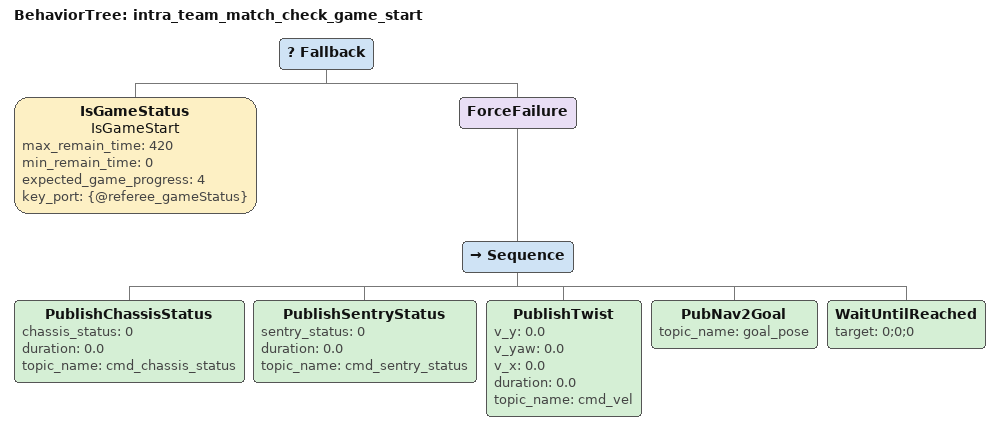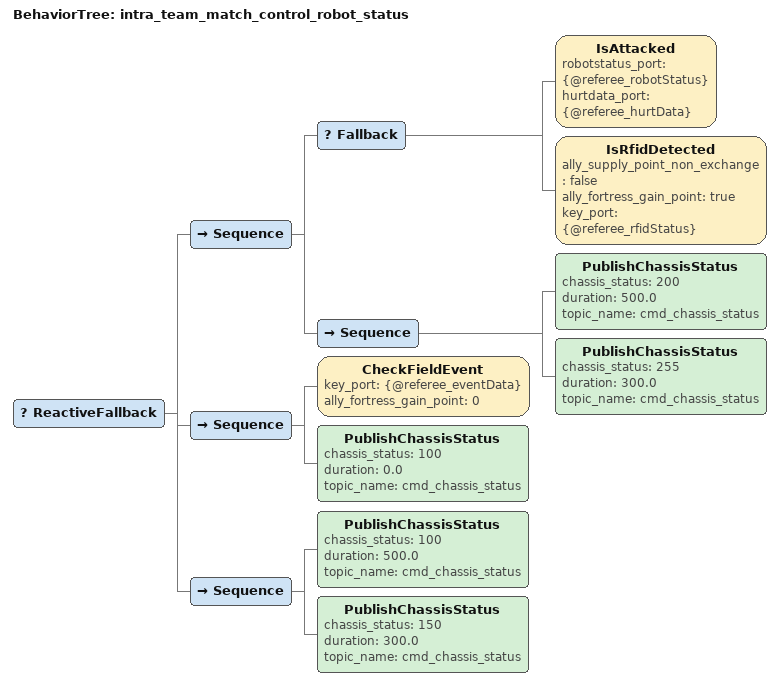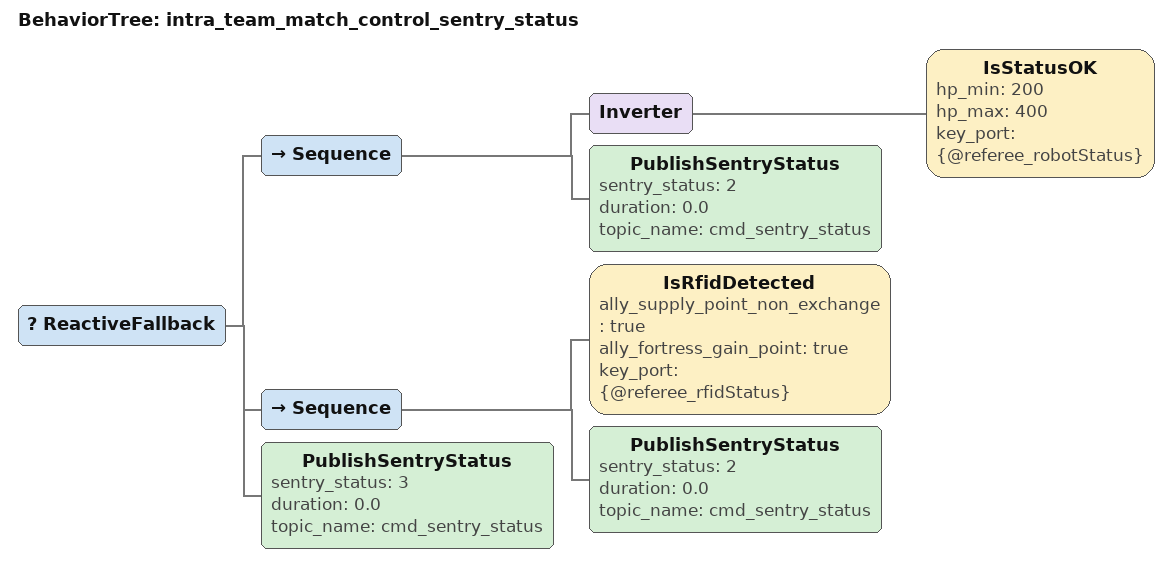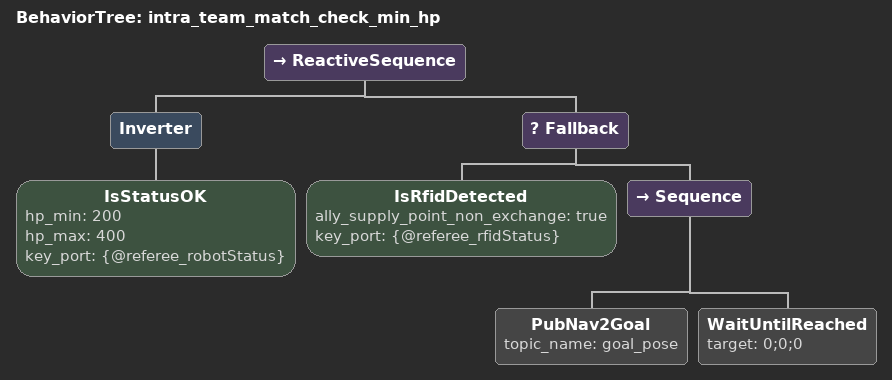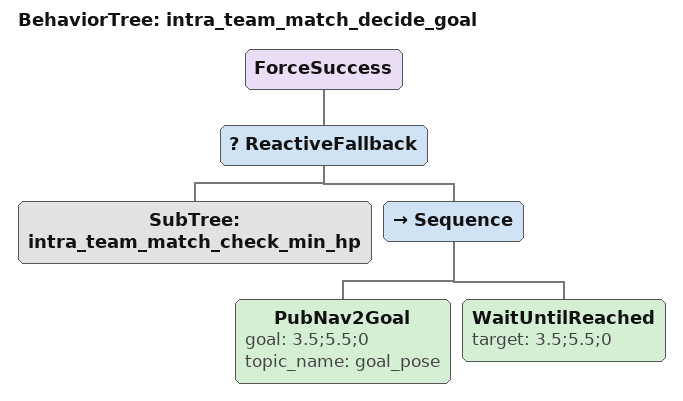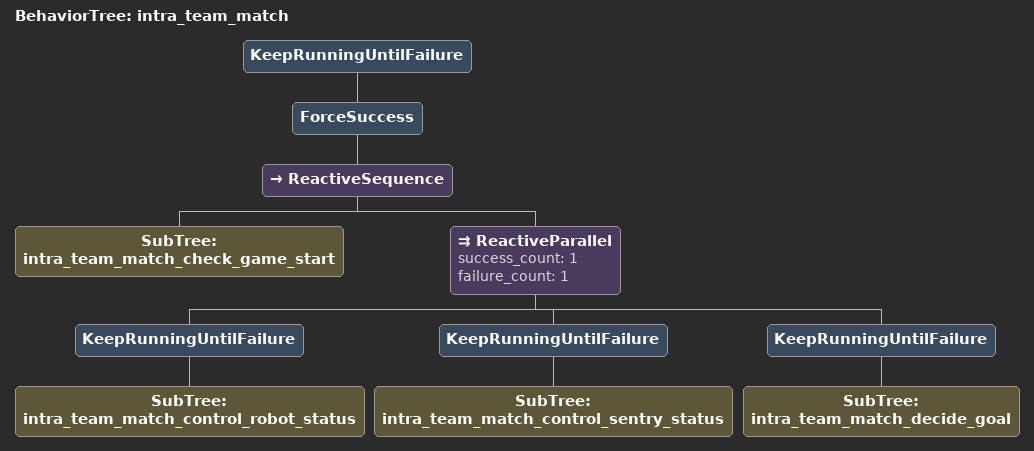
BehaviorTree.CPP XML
<?xml version="1.0" encoding="UTF-8"?>
<root BTCPP_format="4">

  <BehaviorTree ID="intra_team_match_check_game_start">
    <Fallback>
      <IsGameStatus name="IsGameStart"
                    max_remain_time="420"
                    min_remain_time="0"
                    expected_game_progress="4"
                    key_port="{@referee_gameStatus}"/>
      <ForceFailure>
        <Sequence>
          <PublishChassisStatus chassis_status="0"
                                duration="0.0"
                                topic_name="cmd_chassis_status"/>
          <PublishSentryStatus sentry_status="0"
                               duration="0.0"
                               topic_name="cmd_sentry_status"/>
          <PublishTwist v_y="0.0"
                        v_yaw="0.0"
                        v_x="0.0"
                        duration="0.0"
                        topic_name="cmd_vel"/>
          <PubNav2Goal topic_name="goal_pose"/>
          <WaitUntilReached target="0;0;0"/>
        </Sequence>
      </ForceFailure>
    </Fallback>
  </BehaviorTree>

  <BehaviorTree ID="intra_team_match_control_robot_status">
    <ReactiveFallback>
      <Sequence>
        <Fallback>
          <IsAttacked robotstatus_port="{@referee_robotStatus}"
                      hurtdata_port="{@referee_hurtData}"/>
          <IsRfidDetected ally_supply_point_non_exchange="false"
                          ally_fortress_gain_point="true"
                          key_port="{@referee_rfidStatus}"/>
        </Fallback>
        <Sequence>
          <PublishChassisStatus chassis_status="200"
                                duration="500.0"
                                topic_name="cmd_chassis_status"/>
          <PublishChassisStatus chassis_status="255"
                                duration="300.0"
                                topic_name="cmd_chassis_status"/>
        </Sequence>
      </Sequence>
      <Sequence>
        <CheckFieldEvent key_port="{@referee_eventData}"
                         ally_fortress_gain_point="0"/>
        <PublishChassisStatus chassis_status="100"
                              duration="0.0"
                              topic_name="cmd_chassis_status"/>
      </Sequence>
      <Sequence>
        <PublishChassisStatus chassis_status="100"
                              duration="500.0"
                              topic_name="cmd_chassis_status"/>
        <PublishChassisStatus chassis_status="150"
                              duration="300.0"
                              topic_name="cmd_chassis_status"/>
      </Sequence>
    </ReactiveFallback>
  </BehaviorTree>

  <BehaviorTree ID="intra_team_match_control_sentry_status">
    <ReactiveFallback>
      <Sequence>
        <Inverter>
          <IsStatusOK hp_min="200"
                      hp_max="400"
                      key_port="{@referee_robotStatus}"/>
        </Inverter>
        <PublishSentryStatus sentry_status="2"
                             duration="0.0"
                             topic_name="cmd_sentry_status"/>
      </Sequence>
      <Sequence>
        <IsRfidDetected ally_supply_point_non_exchange="true"
                        ally_fortress_gain_point="true"
                        key_port="{@referee_rfidStatus}"/>
        <PublishSentryStatus sentry_status="2"
                             duration="0.0"
                             topic_name="cmd_sentry_status"/>
      </Sequence>
      <PublishSentryStatus sentry_status="3"
                           duration="0.0"
                           topic_name="cmd_sentry_status"/>
    </ReactiveFallback>
  </BehaviorTree>

  <BehaviorTree ID="intra_team_match_check_min_hp">
    <ReactiveSequence>
      <Inverter>
        <IsStatusOK hp_min="200"
                    hp_max="400"
                    key_port="{@referee_robotStatus}"/>
      </Inverter>
      <Fallback>
        <IsRfidDetected ally_supply_point_non_exchange="true"
                        key_port="{@referee_rfidStatus}"/>
        <Sequence>
          <PubNav2Goal topic_name="goal_pose"/>
          <WaitUntilReached target="0;0;0"/>
        </Sequence>
      </Fallback>
    </ReactiveSequence>
  </BehaviorTree>

  <BehaviorTree ID="intra_team_match_decide_goal">
    <ForceSuccess>
      <ReactiveFallback>
        <SubTree ID="intra_team_match_check_min_hp"/>
        <Sequence>
          <PubNav2Goal goal="3.5;5.5;0"
                       topic_name="goal_pose"/>
          <WaitUntilReached target="3.5;5.5;0"/>
        </Sequence>
      </ReactiveFallback>
    </ForceSuccess>
  </BehaviorTree>

  <BehaviorTree ID="intra_team_match">
    <KeepRunningUntilFailure>
      <ForceSuccess>
        <ReactiveSequence>
          <SubTree ID="intra_team_match_check_game_start"/>
          <ReactiveParallel success_count="1"
                            failure_count="1">
            <KeepRunningUntilFailure>
              <SubTree ID="intra_team_match_control_robot_status"/>
            </KeepRunningUntilFailure>
            <KeepRunningUntilFailure>
              <SubTree ID="intra_team_match_control_sentry_status"/>
            </KeepRunningUntilFailure>
            <KeepRunningUntilFailure>
              <SubTree ID="intra_team_match_decide_goal"/>
            </KeepRunningUntilFailure>
          </ReactiveParallel>
        </ReactiveSequence>
      </ForceSuccess>
    </KeepRunningUntilFailure>
  </BehaviorTree>

</root>
